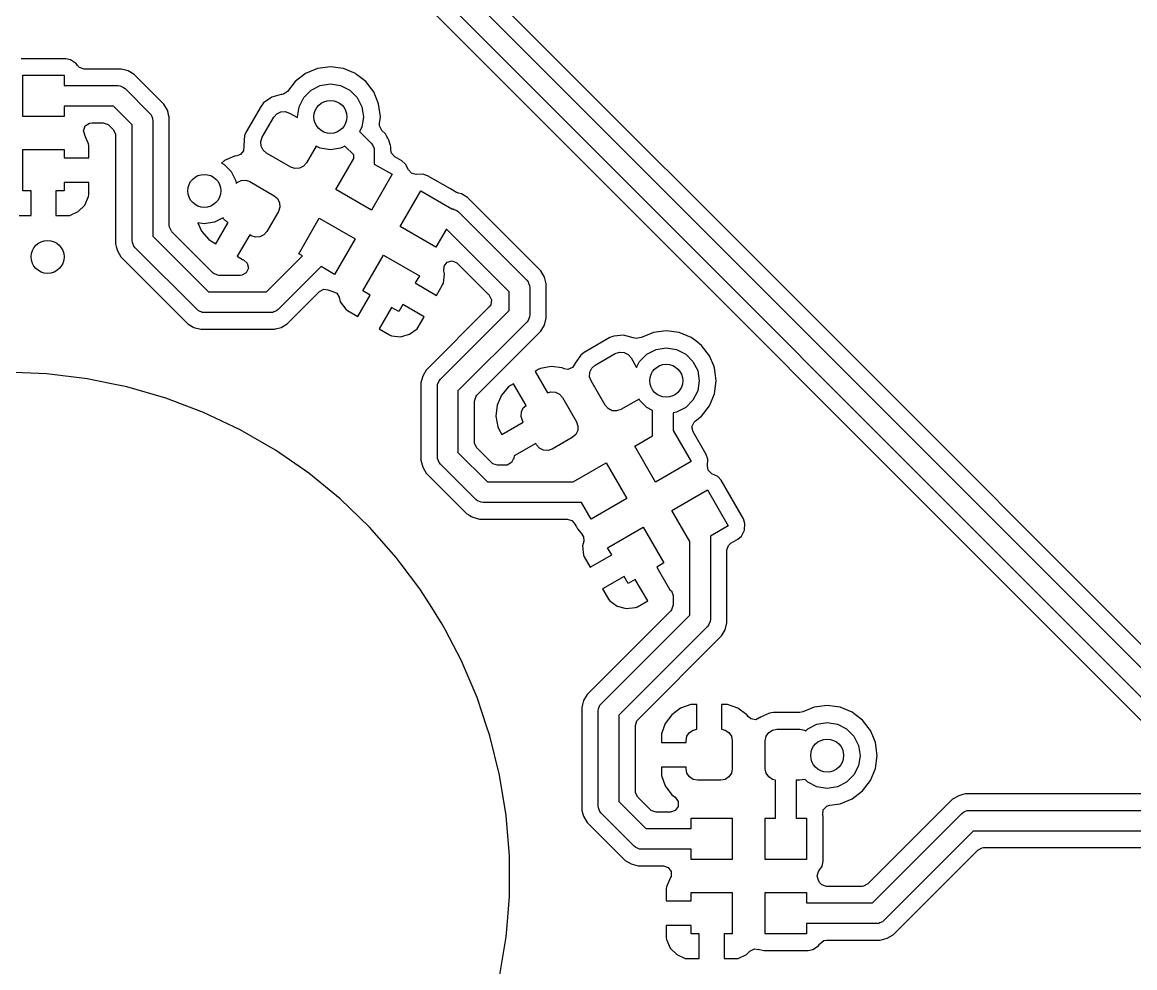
# Model space of a CAD drawing. Extents: x 0.79 to 7.64, y -5.35 to -0.98.
# Drawn here: x 1.267 to 1.798, y -2.878 to -2.427 of the extents above; entities that cross this region are included whole.
import ezdxf

# ---------------------------------------------------------------- set-up
doc = ezdxf.new("R2010")
doc.units = 0
doc.header["$MEASUREMENT"] = 0
doc.layers.add('BLACK', color=7, linetype='CONTINUOUS')

msp = doc.modelspace()

# ---------------------------------------------------------------- linework, layer by layer
at = {"layer": 'BLACK', "linetype": 'CONTINUOUS'}
for p, q in [((1.65646, -2.57928), (1.45669, -2.37951)), ((1.4523, -2.38628), (1.85243, -2.78642)), ((1.84691, -2.79482), (1.44678, -2.39469)), ((1.44465, -2.40372), (1.82973, -2.7888)), ((1.28818, -2.44486), (1.26694, -2.44486)), ((1.29048, -2.44532), (1.28818, -2.44486)), ((1.28818, -2.44486), (1.28818, -2.44486)), ((1.2929, -2.44694), (1.29048, -2.44532)), ((1.29048, -2.44532), (1.29048, -2.44532)), ((1.29048, -2.44532), (1.29048, -2.44532)), ((1.29048, -2.44532), (1.29048, -2.44532)), ((1.29309, -2.44706), (1.2929, -2.44694)), ((1.29375, -2.44805), (1.29309, -2.44706)), ((1.29309, -2.44706), (1.29309, -2.44706)), ((1.26772, -2.47244), (1.26772, -2.45276)), ((1.26772, -2.45276), (1.2874, -2.45276)), ((1.2874, -2.45276), (1.2874, -2.45768)), ((1.2947, -2.44904), (1.29375, -2.44805)), ((1.29699, -2.44978), (1.2947, -2.44904)), ((1.31468, -2.44978), (1.29699, -2.44978)), ((1.31667, -2.45032), (1.31468, -2.44978)), ((1.31468, -2.44978), (1.31468, -2.44978)), ((1.31794, -2.45066), (1.31667, -2.45032)), ((1.32086, -2.45234), (1.31794, -2.45066)), ((1.31794, -2.45066), (1.31794, -2.45066)), ((1.33506, -2.46654), (1.32086, -2.45234)), ((1.32086, -2.45234), (1.32086, -2.45234)), ((1.32086, -2.45234), (1.32086, -2.45234)), ((1.40257, -2.45194), (1.39763, -2.45573)), ((1.40832, -2.44956), (1.40257, -2.45194)), ((1.40257, -2.45194), (1.40257, -2.45194)), ((1.4145, -2.44875), (1.40832, -2.44956)), ((1.40832, -2.44956), (1.40832, -2.44956)), ((1.42067, -2.44956), (1.4145, -2.44875)), ((1.4145, -2.44875), (1.4145, -2.44875)), ((1.42642, -2.45194), (1.42067, -2.44956)), ((1.42067, -2.44956), (1.42067, -2.44956)), ((1.42694, -2.45234), (1.42642, -2.45194)), ((1.42642, -2.45194), (1.42642, -2.45194)), ((1.42642, -2.45194), (1.42642, -2.45194)), ((1.43136, -2.45573), (1.42694, -2.45234)), ((1.2874, -2.45768), (1.31299, -2.45768)), ((1.31299, -2.45768), (1.31395, -2.45777)), ((1.31395, -2.45777), (1.31395, -2.45777)), ((1.31395, -2.45777), (1.31447, -2.45799)), ((1.31447, -2.45799), (1.31573, -2.45851)), ((1.39763, -2.45573), (1.39403, -2.46042)), ((1.39763, -2.45573), (1.39763, -2.45573)), ((1.40524, -2.45985), (1.40963, -2.45762)), ((1.40963, -2.45762), (1.4145, -2.45684)), ((1.4145, -2.45684), (1.41936, -2.45762)), ((1.41936, -2.45762), (1.42375, -2.45985)), ((1.43515, -2.46067), (1.43136, -2.45573)), ((1.43136, -2.45573), (1.43136, -2.45573)), ((1.43136, -2.45573), (1.43136, -2.45573)), ((1.43136, -2.45573), (1.43136, -2.45573)), ((1.43136, -2.45573), (1.43136, -2.45573)), ((1.31573, -2.45851), (1.31573, -2.45851)), ((1.31573, -2.45851), (1.31647, -2.45912)), ((1.31647, -2.45912), (1.32828, -2.47093)), ((1.38648, -2.46318), (1.38261, -2.46589)), ((1.39105, -2.46195), (1.38648, -2.46318)), ((1.38648, -2.46318), (1.38648, -2.46318)), ((1.39128, -2.46193), (1.39105, -2.46195)), ((1.39205, -2.46179), (1.39128, -2.46193)), ((1.39403, -2.46042), (1.39205, -2.46179)), ((1.39952, -2.46773), (1.40176, -2.46334)), ((1.40176, -2.46334), (1.40524, -2.45985)), ((1.42375, -2.45985), (1.42724, -2.46334)), ((1.42724, -2.46334), (1.42947, -2.46773)), ((1.43753, -2.46642), (1.43515, -2.46067)), ((1.43515, -2.46067), (1.43515, -2.46067)), ((1.31095, -2.46752), (1.2874, -2.46752)), ((1.2874, -2.46752), (1.2874, -2.47244)), ((1.31988, -2.47645), (1.31095, -2.46752)), ((1.33674, -2.46946), (1.33506, -2.46654)), ((1.33506, -2.46654), (1.33506, -2.46654)), ((1.33506, -2.46654), (1.33506, -2.46654)), ((1.38141, -2.46745), (1.37433, -2.47972)), ((1.3822, -2.46642), (1.38141, -2.46745)), ((1.38141, -2.46745), (1.38141, -2.46745)), ((1.38141, -2.46745), (1.38141, -2.46745)), ((1.38261, -2.46589), (1.3822, -2.46642)), ((1.38261, -2.46589), (1.38261, -2.46589)), ((1.39875, -2.47259), (1.39952, -2.46773)), ((1.42947, -2.46773), (1.43024, -2.47259)), ((1.43834, -2.47259), (1.43753, -2.46642)), ((1.2874, -2.47244), (1.26772, -2.47244)), ((1.32828, -2.47093), (1.32889, -2.47168)), ((1.32889, -2.47168), (1.3289, -2.47168)), ((1.3289, -2.47168), (1.32941, -2.47293)), ((1.32941, -2.47293), (1.32952, -2.47319)), ((1.32952, -2.47319), (1.32963, -2.47345)), ((1.32963, -2.47345), (1.32972, -2.47441)), ((1.33701, -2.47047), (1.33674, -2.46946)), ((1.33674, -2.46946), (1.33674, -2.46946)), ((1.33714, -2.47094), (1.33701, -2.47047)), ((1.33701, -2.47047), (1.33701, -2.47047)), ((1.33762, -2.47272), (1.33714, -2.47094)), ((1.33762, -2.51714), (1.33762, -2.47272)), ((1.33762, -2.47272), (1.33762, -2.47272)), ((1.38195, -2.48231), (1.38746, -2.47276)), ((1.38746, -2.47276), (1.38888, -2.47114)), ((1.38888, -2.47114), (1.39081, -2.47019)), ((1.39081, -2.47019), (1.39295, -2.47005)), ((1.39295, -2.47005), (1.39499, -2.47074)), ((1.39499, -2.47074), (1.3988, -2.47294)), ((1.3988, -2.47294), (1.39875, -2.47259)), ((1.43024, -2.47259), (1.42947, -2.47746)), ((1.43793, -2.47574), (1.43834, -2.47259)), ((1.29671, -2.4792), (1.29752, -2.47693)), ((1.29725, -2.48103), (1.29671, -2.4792)), ((1.29752, -2.47693), (1.29951, -2.47557)), ((1.29951, -2.47557), (1.30061, -2.47541)), ((1.30061, -2.47541), (1.30607, -2.47541)), ((1.30607, -2.47541), (1.30836, -2.47616)), ((1.30836, -2.47616), (1.30883, -2.47655)), ((1.30883, -2.47655), (1.31085, -2.47858)), ((1.31085, -2.47858), (1.31194, -2.48072)), ((1.31988, -2.5315), (1.31988, -2.47645)), ((1.32972, -2.47441), (1.32972, -2.52946)), ((1.42947, -2.47746), (1.42841, -2.47955)), ((1.43794, -2.47686), (1.43793, -2.47574)), ((1.43904, -2.47901), (1.43794, -2.47686)), ((1.44078, -2.48075), (1.43904, -2.47901)), ((1.29717, -2.48107), (1.29725, -2.48103)), ((1.2991, -2.48544), (1.29717, -2.48107)), ((1.31194, -2.48072), (1.31199, -2.48133)), ((1.31199, -2.48133), (1.31199, -2.52981)), ((1.37357, -2.48154), (1.37316, -2.48625)), ((1.37433, -2.47972), (1.37357, -2.48154)), ((1.37357, -2.48154), (1.37357, -2.48154)), ((1.37433, -2.47972), (1.37433, -2.47972)), ((1.38126, -2.48434), (1.38195, -2.48231)), ((1.3814, -2.48649), (1.38126, -2.48434)), ((1.42841, -2.47955), (1.434, -2.48514)), ((1.44143, -2.48187), (1.44078, -2.48075)), ((1.4419, -2.4827), (1.44143, -2.48187)), ((1.44246, -2.48367), (1.4419, -2.4827)), ((1.4419, -2.4827), (1.4419, -2.4827)), ((1.44315, -2.48625), (1.44246, -2.48367)), ((1.26772, -2.50787), (1.26772, -2.48819)), ((1.26772, -2.48819), (1.2874, -2.48819)), ((1.2874, -2.48819), (1.2874, -2.49213)), ((1.29921, -2.48643), (1.2991, -2.48544)), ((1.29921, -2.49213), (1.29921, -2.48643)), ((1.29921, -2.48643), (1.29921, -2.48643)), ((1.37306, -2.48873), (1.37154, -2.4906)), ((1.37317, -2.48659), (1.37306, -2.48873)), ((1.37316, -2.48625), (1.37316, -2.48625)), ((1.37316, -2.48625), (1.37318, -2.48632)), ((1.37319, -2.48659), (1.37317, -2.48659)), ((1.37318, -2.48632), (1.37318, -2.48642)), ((1.37318, -2.48642), (1.37319, -2.48659)), ((1.38235, -2.48842), (1.3814, -2.48649)), ((1.38397, -2.48983), (1.38235, -2.48842)), ((1.39556, -2.49653), (1.38397, -2.48983)), ((1.40767, -2.48657), (1.40309, -2.49451)), ((1.40963, -2.48757), (1.40767, -2.48657)), ((1.4145, -2.48834), (1.40963, -2.48757)), ((1.41936, -2.48757), (1.4145, -2.48834)), ((1.42145, -2.48651), (1.41936, -2.48757)), ((1.4256, -2.49066), (1.42145, -2.48651)), ((1.434, -2.48514), (1.43462, -2.48589)), ((1.43462, -2.48589), (1.43535, -2.48766)), ((1.43535, -2.48766), (1.43544, -2.48862)), ((1.43544, -2.48862), (1.43544, -2.49506)), ((1.44334, -2.48693), (1.44315, -2.48625)), ((1.44334, -2.48825), (1.44334, -2.48693)), ((1.44334, -2.48693), (1.44334, -2.48693)), ((1.44368, -2.48984), (1.44334, -2.48825)), ((1.44529, -2.49163), (1.44368, -2.48984)), ((1.2874, -2.49213), (1.29921, -2.49213)), ((1.29921, -2.49213), (1.29921, -2.49213)), ((1.36402, -2.49341), (1.3626, -2.49463)), ((1.3626, -2.49463), (1.36359, -2.49513)), ((1.36359, -2.49513), (1.36707, -2.49862)), ((1.3688, -2.49132), (1.36402, -2.49341)), ((1.36402, -2.49341), (1.36402, -2.49341)), ((1.36986, -2.49121), (1.3688, -2.49132)), ((1.3688, -2.49132), (1.3688, -2.49132)), ((1.37154, -2.4906), (1.36986, -2.49121)), ((1.40309, -2.49451), (1.40167, -2.49613)), ((1.41708, -2.50719), (1.4256, -2.49242)), ((1.4256, -2.49242), (1.4256, -2.49066)), ((1.43544, -2.49506), (1.44397, -2.49998)), ((1.44859, -2.49354), (1.44529, -2.49163)), ((1.45035, -2.49508), (1.44859, -2.49354)), ((1.45174, -2.4979), (1.45035, -2.49508)), ((1.36707, -2.49862), (1.36931, -2.50301)), ((1.3976, -2.49722), (1.39556, -2.49653)), ((1.39974, -2.49708), (1.3976, -2.49722)), ((1.40167, -2.49613), (1.39974, -2.49708)), ((1.44397, -2.49998), (1.43413, -2.51703)), ((1.45175, -2.49792), (1.45174, -2.4979)), ((1.45174, -2.4979), (1.45174, -2.4979)), ((1.45317, -2.49949), (1.45175, -2.49792)), ((1.4555, -2.50008), (1.45317, -2.49949)), ((1.45866, -2.49988), (1.4555, -2.50008)), ((1.46088, -2.50063), (1.45866, -2.49988)), ((1.45866, -2.49988), (1.45866, -2.49988)), ((1.47178, -2.50693), (1.46088, -2.50063)), ((1.46088, -2.50063), (1.46088, -2.50063)), ((1.46088, -2.50063), (1.46088, -2.50063)), ((1.29921, -2.50394), (1.2874, -2.50394)), ((1.2874, -2.50394), (1.2874, -2.50787)), ((1.29921, -2.50964), (1.29921, -2.50394)), ((1.29921, -2.50394), (1.29921, -2.50394)), ((1.36931, -2.50301), (1.36953, -2.50439)), ((1.36953, -2.50439), (1.36998, -2.50387)), ((1.36998, -2.50387), (1.37191, -2.50292)), ((1.37191, -2.50292), (1.37406, -2.50278)), ((1.37406, -2.50278), (1.37609, -2.50347)), ((1.37609, -2.50347), (1.38769, -2.51017)), ((1.27165, -2.50787), (1.26772, -2.50787)), ((1.27165, -2.51968), (1.27165, -2.50787)), ((1.2874, -2.50787), (1.28346, -2.50787)), ((1.28346, -2.50787), (1.28346, -2.51968)), ((1.29731, -2.51466), (1.2991, -2.51062)), ((1.2991, -2.51062), (1.29921, -2.50964)), ((1.29921, -2.50964), (1.29921, -2.50964)), ((1.38769, -2.51017), (1.3893, -2.51158)), ((1.43413, -2.51703), (1.41708, -2.50719)), ((1.44776, -2.5249), (1.45761, -2.50786)), ((1.45761, -2.50786), (1.47243, -2.51641)), ((1.47466, -2.50858), (1.47178, -2.50693)), ((1.4756, -2.50897), (1.47466, -2.50858)), ((1.47704, -2.50936), (1.4756, -2.50897)), ((1.47996, -2.51105), (1.47704, -2.50936)), ((1.47704, -2.50936), (1.47704, -2.50936)), ((1.47704, -2.50936), (1.47704, -2.50936)), ((1.51498, -2.54607), (1.47996, -2.51105)), ((1.47996, -2.51105), (1.47996, -2.51105)), ((1.47996, -2.51105), (1.47996, -2.51105)), ((1.29419, -2.51779), (1.29731, -2.51466)), ((1.3893, -2.51158), (1.39025, -2.51351)), ((1.39039, -2.51566), (1.3897, -2.51769)), ((1.39025, -2.51351), (1.39039, -2.51566)), ((1.47243, -2.51641), (1.47305, -2.51647)), ((1.47305, -2.51647), (1.47305, -2.51647)), ((1.47305, -2.51647), (1.47357, -2.51669)), ((1.26595, -2.51968), (1.27165, -2.51968)), ((1.28346, -2.51968), (1.28346, -2.51968)), ((1.28346, -2.51968), (1.28916, -2.51968)), ((1.28916, -2.51968), (1.29015, -2.51957)), ((1.28916, -2.51968), (1.28916, -2.51968)), ((1.29015, -2.51957), (1.29419, -2.51779)), ((1.33762, -2.52457), (1.33762, -2.51714)), ((1.36327, -2.52078), (1.3592, -2.52285)), ((1.36345, -2.52115), (1.36327, -2.52078)), ((1.36507, -2.52257), (1.36345, -2.52115)), ((1.3897, -2.51769), (1.38419, -2.52724)), ((1.39936, -2.53787), (1.4092, -2.52083)), ((1.4092, -2.52083), (1.42625, -2.53067)), ((1.47357, -2.51669), (1.47482, -2.51721)), ((1.47482, -2.51721), (1.47482, -2.51721)), ((1.47482, -2.51721), (1.47557, -2.51782)), ((1.47557, -2.51782), (1.5082, -2.55046)), ((1.33767, -2.52518), (1.33762, -2.52457)), ((1.33876, -2.52733), (1.33767, -2.52518)), ((1.35433, -2.52362), (1.35126, -2.52314)), ((1.35126, -2.52314), (1.35299, -2.52711)), ((1.35299, -2.52711), (1.3564, -2.53107)), ((1.3592, -2.52285), (1.35433, -2.52362)), ((1.35985, -2.53319), (1.36575, -2.52296)), ((1.36575, -2.52296), (1.36507, -2.52257)), ((1.46481, -2.53475), (1.44776, -2.5249)), ((1.46973, -2.52622), (1.46481, -2.53475)), ((1.47005, -2.52622), (1.46973, -2.52622)), ((1.4998, -2.55598), (1.47005, -2.52622)), ((1.31199, -2.52981), (1.31199, -2.53318)), ((1.31998, -2.53246), (1.31988, -2.5315)), ((1.32019, -2.53298), (1.31998, -2.53246)), ((1.31998, -2.53246), (1.31998, -2.53246)), ((1.32972, -2.52946), (1.35637, -2.5561)), ((1.3585, -2.54707), (1.33876, -2.52733)), ((1.3564, -2.53107), (1.35736, -2.53175)), ((1.35736, -2.53175), (1.35985, -2.53319)), ((1.37598, -2.52887), (1.37007, -2.53909)), ((1.37666, -2.52926), (1.37598, -2.52887)), ((1.3787, -2.52995), (1.37666, -2.52926)), ((1.38084, -2.52981), (1.3787, -2.52995)), ((1.38277, -2.52886), (1.38084, -2.52981)), ((1.38419, -2.52724), (1.38277, -2.52886)), ((1.42625, -2.53067), (1.41641, -2.54772)), ((1.31199, -2.53318), (1.31231, -2.53438)), ((1.31231, -2.53438), (1.31286, -2.53644)), ((1.31286, -2.53644), (1.31455, -2.53936)), ((1.32071, -2.53423), (1.32019, -2.53298)), ((1.32132, -2.53498), (1.32071, -2.53423)), ((1.32071, -2.53423), (1.32071, -2.53423)), ((1.35085, -2.5645), (1.32132, -2.53498)), ((1.31455, -2.53936), (1.31455, -2.53936)), ((1.31455, -2.53936), (1.31455, -2.53936)), ((1.31455, -2.53936), (1.34646, -2.57128)), ((1.37007, -2.53909), (1.37256, -2.54053)), ((1.37256, -2.54053), (1.37308, -2.54077)), ((1.37308, -2.54077), (1.37485, -2.5424)), ((1.37485, -2.5424), (1.37533, -2.54476)), ((1.38402, -2.5561), (1.40119, -2.53893)), ((1.40119, -2.53893), (1.39936, -2.53787)), ((1.43005, -2.55559), (1.43989, -2.53854)), ((1.43989, -2.53854), (1.45694, -2.54838)), ((1.46871, -2.5438), (1.47022, -2.54192)), ((1.47022, -2.54192), (1.47255, -2.5413)), ((1.47255, -2.5413), (1.4748, -2.54216)), ((1.4748, -2.54216), (1.4751, -2.54244)), ((1.4751, -2.54244), (1.49034, -2.55768)), ((1.35896, -2.54746), (1.3585, -2.54707)), ((1.36125, -2.54821), (1.35896, -2.54746)), ((1.37146, -2.54821), (1.36125, -2.54821)), ((1.37222, -2.54813), (1.37146, -2.54821)), ((1.37432, -2.54695), (1.37222, -2.54813)), ((1.37533, -2.54476), (1.37432, -2.54695)), ((1.41001, -2.54402), (1.38953, -2.5645)), ((1.41641, -2.54772), (1.41001, -2.54402)), ((1.45694, -2.54838), (1.45497, -2.55179)), ((1.46844, -2.55185), (1.46892, -2.54746)), ((1.46858, -2.5462), (1.46871, -2.5438)), ((1.46892, -2.54746), (1.46858, -2.5462)), ((1.46892, -2.54746), (1.46892, -2.54746)), ((1.51667, -2.54899), (1.51498, -2.54607)), ((1.51498, -2.54607), (1.51498, -2.54607)), ((1.51498, -2.54607), (1.51498, -2.54607)), ((1.45497, -2.55179), (1.4652, -2.5577)), ((1.4652, -2.5577), (1.46805, -2.55276)), ((1.46805, -2.55276), (1.46844, -2.55185)), ((1.46805, -2.55276), (1.46805, -2.55276)), ((1.46844, -2.55185), (1.46844, -2.55185)), ((1.5082, -2.55046), (1.50882, -2.5512)), ((1.50882, -2.5512), (1.50882, -2.5512)), ((1.50882, -2.5512), (1.50908, -2.55185)), ((1.50908, -2.55185), (1.50953, -2.55293)), ((1.50953, -2.55293), (1.50955, -2.55298)), ((1.50955, -2.55298), (1.50965, -2.55394)), ((1.51702, -2.5503), (1.51667, -2.54899)), ((1.51667, -2.54899), (1.51667, -2.54899)), ((1.51754, -2.55225), (1.51702, -2.5503)), ((1.51702, -2.5503), (1.51702, -2.5503)), ((1.51702, -2.5503), (1.51702, -2.5503)), ((1.51754, -2.56524), (1.51754, -2.55225)), ((1.35637, -2.5561), (1.38402, -2.5561)), ((1.39392, -2.57128), (1.40927, -2.55593)), ((1.40927, -2.55593), (1.41142, -2.55483)), ((1.41142, -2.55483), (1.41328, -2.55499)), ((1.41328, -2.55499), (1.41572, -2.55582)), ((1.41572, -2.55582), (1.41571, -2.55586)), ((1.41571, -2.55586), (1.41753, -2.55673)), ((1.41753, -2.55673), (1.41861, -2.55855)), ((1.41861, -2.55855), (1.41921, -2.56078)), ((1.42755, -2.56779), (1.43346, -2.55756)), ((1.43346, -2.55756), (1.43005, -2.55559)), ((1.49034, -2.55768), (1.49143, -2.55982)), ((1.4998, -2.56489), (1.4998, -2.55598)), ((1.50965, -2.55394), (1.50965, -2.56693)), ((1.41921, -2.56078), (1.41921, -2.56078)), ((1.41921, -2.56078), (1.42182, -2.56434)), ((1.42182, -2.56434), (1.42182, -2.56434)), ((1.42182, -2.56434), (1.42261, -2.56494)), ((1.44369, -2.56346), (1.43778, -2.57369)), ((1.4471, -2.56543), (1.44369, -2.56346)), ((1.44906, -2.56202), (1.4471, -2.56543)), ((1.45929, -2.56793), (1.44906, -2.56202)), ((1.49034, -2.56319), (1.46022, -2.59331)), ((1.49106, -2.5622), (1.49034, -2.56319)), ((1.49143, -2.55982), (1.49106, -2.5622)), ((1.3516, -2.56512), (1.35085, -2.5645)), ((1.35285, -2.56564), (1.3516, -2.56512)), ((1.3516, -2.56512), (1.3516, -2.56512)), ((1.35337, -2.56585), (1.35285, -2.56564)), ((1.35433, -2.56594), (1.35337, -2.56585)), ((1.35337, -2.56585), (1.35337, -2.56585)), ((1.38605, -2.56594), (1.35433, -2.56594)), ((1.38701, -2.56585), (1.38605, -2.56594)), ((1.38753, -2.56564), (1.38701, -2.56585)), ((1.38701, -2.56585), (1.38701, -2.56585)), ((1.38879, -2.56512), (1.38753, -2.56564)), ((1.38953, -2.5645), (1.38879, -2.56512)), ((1.38879, -2.56512), (1.38879, -2.56512)), ((1.42261, -2.56494), (1.42755, -2.56779)), ((1.45644, -2.57287), (1.45929, -2.56793)), ((1.46699, -2.5977), (1.4998, -2.56489)), ((1.50882, -2.56966), (1.5082, -2.57041)), ((1.50955, -2.56789), (1.50882, -2.56966)), ((1.50965, -2.56693), (1.50955, -2.56789)), ((1.50955, -2.56789), (1.50955, -2.56789)), ((1.51667, -2.57188), (1.51754, -2.56862)), ((1.51754, -2.56862), (1.51754, -2.56524)), ((1.34646, -2.57128), (1.34646, -2.57128)), ((1.34646, -2.57128), (1.34646, -2.57128)), ((1.34646, -2.57128), (1.34938, -2.57297)), ((1.34938, -2.57297), (1.34938, -2.57297)), ((1.34938, -2.57297), (1.34938, -2.57297)), ((1.34938, -2.57297), (1.34938, -2.57297)), ((1.34938, -2.57297), (1.35264, -2.57384)), ((1.35264, -2.57384), (1.35264, -2.57384)), ((1.35264, -2.57384), (1.38774, -2.57384)), ((1.38774, -2.57384), (1.38829, -2.57369)), ((1.38774, -2.57384), (1.38774, -2.57384)), ((1.38829, -2.57369), (1.391, -2.57297)), ((1.391, -2.57297), (1.39392, -2.57128)), ((1.391, -2.57297), (1.391, -2.57297)), ((1.391, -2.57297), (1.391, -2.57297)), ((1.39392, -2.57128), (1.39392, -2.57128)), ((1.39392, -2.57128), (1.39392, -2.57128)), ((1.43778, -2.57369), (1.44272, -2.57654)), ((1.45228, -2.57627), (1.45585, -2.57366)), ((1.45585, -2.57366), (1.45644, -2.57287)), ((1.45585, -2.57366), (1.45585, -2.57366)), ((1.45644, -2.57287), (1.45644, -2.57287)), ((1.5082, -2.57041), (1.47539, -2.60322)), ((1.51259, -2.57718), (1.51498, -2.5748)), ((1.51498, -2.5748), (1.5159, -2.57321)), ((1.5159, -2.57321), (1.51667, -2.57188)), ((1.5748, -2.57458), (1.56863, -2.57539)), ((1.58097, -2.57539), (1.5748, -2.57458)), ((1.5748, -2.57458), (1.5748, -2.57458)), ((1.44272, -2.57654), (1.44363, -2.57694)), ((1.44363, -2.57694), (1.44363, -2.57694)), ((1.44363, -2.57694), (1.44802, -2.57741)), ((1.44802, -2.57741), (1.45228, -2.57627)), ((1.44802, -2.57741), (1.44802, -2.57741)), ((1.48443, -2.60535), (1.51259, -2.57718)), ((1.51259, -2.57718), (1.51259, -2.57718)), ((1.54788, -2.57787), (1.53562, -2.58495)), ((1.5497, -2.57712), (1.54788, -2.57787)), ((1.54788, -2.57787), (1.54788, -2.57787)), ((1.55441, -2.57671), (1.5497, -2.57712)), ((1.5497, -2.57712), (1.5497, -2.57712)), ((1.55619, -2.57718), (1.55441, -2.57671)), ((1.55441, -2.57671), (1.55441, -2.57671)), ((1.55441, -2.57671), (1.55441, -2.57671)), ((1.55898, -2.57793), (1.55619, -2.57718)), ((1.55915, -2.57801), (1.55898, -2.57793)), ((1.56039, -2.57835), (1.55915, -2.57801)), ((1.56274, -2.57785), (1.56039, -2.57835)), ((1.56288, -2.57777), (1.56274, -2.57785)), ((1.5649, -2.57694), (1.56288, -2.57777)), ((1.56863, -2.57539), (1.5649, -2.57694)), ((1.56863, -2.57539), (1.56863, -2.57539)), ((1.56863, -2.57539), (1.56863, -2.57539)), ((1.58098, -2.57539), (1.58097, -2.57539)), ((1.58673, -2.57777), (1.58098, -2.57539)), ((1.58886, -2.57941), (1.58673, -2.57777)), ((1.58673, -2.57777), (1.58673, -2.57777)), ((1.58673, -2.57777), (1.58673, -2.57777)), ((1.59166, -2.58156), (1.58886, -2.57941)), ((1.85456, -2.77738), (1.65646, -2.57928)), ((1.53503, -2.58541), (1.53405, -2.58615)), ((1.53562, -2.58495), (1.53503, -2.58541)), ((1.53562, -2.58495), (1.53562, -2.58495)), ((1.53562, -2.58495), (1.53562, -2.58495)), ((1.54092, -2.59101), (1.55047, -2.58549)), ((1.55047, -2.58549), (1.55251, -2.5848)), ((1.55251, -2.5848), (1.55465, -2.58494)), ((1.55465, -2.58494), (1.55658, -2.58589)), ((1.56555, -2.58568), (1.56994, -2.58345)), ((1.56994, -2.58345), (1.5748, -2.58268)), ((1.5748, -2.58268), (1.57967, -2.58345)), ((1.57967, -2.58345), (1.58406, -2.58568)), ((1.59545, -2.5865), (1.59166, -2.58156)), ((1.59166, -2.58156), (1.59166, -2.58156)), ((1.59166, -2.58156), (1.59166, -2.58156)), ((1.59166, -2.58156), (1.59166, -2.58156)), ((1.59166, -2.58156), (1.59166, -2.58156)), ((1.53118, -2.59033), (1.53001, -2.59212)), ((1.5312, -2.59033), (1.53118, -2.59033)), ((1.53127, -2.59019), (1.5312, -2.59033)), ((1.53132, -2.5901), (1.53127, -2.59019)), ((1.53134, -2.59003), (1.53132, -2.5901)), ((1.53405, -2.58615), (1.53134, -2.59003)), ((1.53134, -2.59003), (1.53134, -2.59003)), ((1.55658, -2.58589), (1.558, -2.58751)), ((1.558, -2.58751), (1.56061, -2.59203)), ((1.56061, -2.59203), (1.56206, -2.58917)), ((1.56206, -2.58917), (1.56555, -2.58568)), ((1.58406, -2.58568), (1.58754, -2.58917)), ((1.58754, -2.58917), (1.58978, -2.59356)), ((1.59747, -2.59136), (1.59545, -2.5865)), ((1.59545, -2.5865), (1.59545, -2.5865)), ((1.27917, -2.59517), (1.25984, -2.59439)), ((1.27918, -2.59517), (1.27917, -2.59517)), ((1.29838, -2.5975), (1.27918, -2.59517)), ((1.27918, -2.59517), (1.27918, -2.59517)), ((1.45853, -2.59623), (1.45796, -2.59835)), ((1.46022, -2.59331), (1.45853, -2.59623)), ((1.45853, -2.59623), (1.45853, -2.59623)), ((1.51364, -2.59312), (1.51217, -2.59397)), ((1.51217, -2.59397), (1.51812, -2.60426)), ((1.51471, -2.59263), (1.51364, -2.59312)), ((1.51364, -2.59312), (1.51364, -2.59312)), ((1.51984, -2.59166), (1.51471, -2.59263)), ((1.51471, -2.59263), (1.51471, -2.59263)), ((1.52503, -2.59224), (1.51984, -2.59166)), ((1.51984, -2.59166), (1.51984, -2.59166)), ((1.526, -2.59267), (1.52503, -2.59224)), ((1.52776, -2.59299), (1.526, -2.59267)), ((1.53001, -2.59212), (1.52776, -2.59299)), ((1.53821, -2.5965), (1.53836, -2.59435)), ((1.53836, -2.59435), (1.53931, -2.59242)), ((1.53931, -2.59242), (1.54092, -2.59101)), ((1.58978, -2.59356), (1.59055, -2.59843)), ((1.59784, -2.59225), (1.59747, -2.59136)), ((1.59814, -2.5946), (1.59784, -2.59225)), ((1.59865, -2.5984), (1.59814, -2.5946)), ((1.30999, -2.59987), (1.29838, -2.5975)), ((1.29838, -2.5975), (1.29838, -2.5975)), ((1.31734, -2.60137), (1.30999, -2.59987)), ((1.33592, -2.60675), (1.31734, -2.60137)), ((1.31734, -2.60137), (1.31734, -2.60137)), ((1.31734, -2.60137), (1.31734, -2.60137)), ((1.45796, -2.59835), (1.45766, -2.59949)), ((1.45766, -2.59949), (1.45766, -2.59949)), ((1.45766, -2.59949), (1.45766, -2.63296)), ((1.45796, -2.59835), (1.45796, -2.59835)), ((1.45796, -2.59835), (1.45796, -2.59835)), ((1.46555, -2.60118), (1.46565, -2.60022)), ((1.46555, -2.63465), (1.46555, -2.60118)), ((1.46565, -2.60022), (1.46638, -2.59845)), ((1.46638, -2.59845), (1.46699, -2.5977)), ((1.46638, -2.59845), (1.46638, -2.59845)), ((1.49952, -2.6014), (1.49611, -2.60536)), ((1.50048, -2.60072), (1.49952, -2.6014)), ((1.50195, -2.59987), (1.50048, -2.60072)), ((1.50789, -2.61017), (1.50195, -2.59987)), ((1.53891, -2.59853), (1.53821, -2.5965)), ((1.5456, -2.61013), (1.53891, -2.59853)), ((1.59055, -2.59843), (1.58978, -2.60329)), ((1.59784, -2.6046), (1.59865, -2.59843)), ((1.59865, -2.59843), (1.59865, -2.5984)), ((1.33592, -2.60676), (1.33592, -2.60675)), ((1.35401, -2.61362), (1.33592, -2.60676)), ((1.33592, -2.60676), (1.33592, -2.60676)), ((1.47539, -2.60322), (1.47539, -2.63261)), ((1.48329, -2.6081), (1.48403, -2.60581)), ((1.48403, -2.60581), (1.48443, -2.60535)), ((1.49611, -2.60536), (1.49403, -2.61014)), ((1.51812, -2.60426), (1.51977, -2.6037)), ((1.51977, -2.6037), (1.52192, -2.60384)), ((1.52192, -2.60384), (1.52385, -2.60479)), ((1.52385, -2.60479), (1.52527, -2.60641)), ((1.52527, -2.60641), (1.53196, -2.618)), ((1.58978, -2.60329), (1.58754, -2.60768)), ((1.59545, -2.61035), (1.59784, -2.6046)), ((1.48329, -2.61533), (1.48329, -2.6081)), ((1.49403, -2.61014), (1.49344, -2.61533)), ((1.49403, -2.61014), (1.49403, -2.61014)), ((1.50562, -2.61325), (1.50657, -2.61132)), ((1.50657, -2.61132), (1.50789, -2.61017)), ((1.54702, -2.61174), (1.5456, -2.61013)), ((1.54895, -2.6127), (1.54702, -2.61174)), ((1.55313, -2.61214), (1.55109, -2.61284)), ((1.56179, -2.60714), (1.55313, -2.61214)), ((1.56206, -2.60768), (1.56179, -2.60714)), ((1.56555, -2.61117), (1.56206, -2.60768)), ((1.56827, -2.61255), (1.56555, -2.61117)), ((1.58406, -2.61117), (1.57967, -2.6134)), ((1.58754, -2.60768), (1.58406, -2.61117)), ((1.59166, -2.61529), (1.59545, -2.61035)), ((1.37149, -2.62191), (1.35401, -2.61362)), ((1.48329, -2.62772), (1.48329, -2.61533)), ((1.49344, -2.61533), (1.49441, -2.62046)), ((1.49344, -2.61533), (1.49344, -2.61533)), ((1.50548, -2.6154), (1.50562, -2.61325)), ((1.50617, -2.61743), (1.50548, -2.6154)), ((1.50657, -2.61811), (1.50617, -2.61743)), ((1.55109, -2.61284), (1.54895, -2.6127)), ((1.56827, -2.62476), (1.56827, -2.61255)), ((1.57967, -2.6134), (1.57811, -2.61365)), ((1.57811, -2.61365), (1.57811, -2.62212)), ((1.58856, -2.61767), (1.59166, -2.61529)), ((1.38825, -2.63158), (1.37149, -2.62191)), ((1.49441, -2.62046), (1.49441, -2.62046)), ((1.49441, -2.62046), (1.4949, -2.62153)), ((1.4949, -2.62153), (1.49634, -2.62402)), ((1.49634, -2.62402), (1.50657, -2.61811)), ((1.53251, -2.62218), (1.53156, -2.62411)), ((1.53196, -2.618), (1.53265, -2.62004)), ((1.53265, -2.62004), (1.53251, -2.62218)), ((1.57811, -2.62212), (1.58663, -2.63688)), ((1.58706, -2.62035), (1.58804, -2.61815)), ((1.58756, -2.62271), (1.58706, -2.62035)), ((1.59386, -2.63361), (1.58756, -2.62271)), ((1.58804, -2.61815), (1.58856, -2.61767)), ((1.48334, -2.62833), (1.48329, -2.62772)), ((1.49634, -2.62402), (1.49634, -2.62402)), ((1.52994, -2.62553), (1.5204, -2.63104)), ((1.53156, -2.62411), (1.52994, -2.62553)), ((1.55974, -2.62968), (1.56827, -2.62476)), ((1.40417, -2.64258), (1.38825, -2.63158)), ((1.38825, -2.63158), (1.38825, -2.63158)), ((1.45766, -2.63296), (1.45766, -2.63633)), ((1.47539, -2.63261), (1.48944, -2.64665)), ((1.48443, -2.63048), (1.48334, -2.62833)), ((1.49157, -2.63762), (1.48443, -2.63048)), ((1.51247, -2.62834), (1.50224, -2.63425)), ((1.51287, -2.62902), (1.51247, -2.62834)), ((1.51428, -2.63064), (1.51287, -2.62902)), ((1.51621, -2.63159), (1.51428, -2.63064)), ((1.51836, -2.63173), (1.51621, -2.63159)), ((1.5204, -2.63104), (1.51836, -2.63173)), ((1.56958, -2.64672), (1.55974, -2.62968)), ((1.45766, -2.63633), (1.45824, -2.63849)), ((1.45824, -2.63849), (1.45853, -2.63959)), ((1.46565, -2.63561), (1.46555, -2.63465)), ((1.46574, -2.63583), (1.46565, -2.63561)), ((1.46565, -2.63561), (1.46565, -2.63561)), ((1.46638, -2.63738), (1.46574, -2.63583)), ((1.46699, -2.63813), (1.46638, -2.63738)), ((1.46638, -2.63738), (1.46638, -2.63738)), ((1.48392, -2.65505), (1.46699, -2.63813)), ((1.49203, -2.63802), (1.49157, -2.63762)), ((1.49432, -2.63876), (1.49203, -2.63802)), ((1.49891, -2.63867), (1.4981, -2.63876)), ((1.501, -2.63747), (1.49891, -2.63867)), ((1.50174, -2.63579), (1.501, -2.63747)), ((1.50183, -2.63581), (1.50174, -2.63579)), ((1.50197, -2.63529), (1.50183, -2.63581)), ((1.50224, -2.63425), (1.50197, -2.63526)), ((1.50197, -2.63526), (1.50197, -2.63527)), ((1.50197, -2.63527), (1.50197, -2.63529)), ((1.53034, -2.64665), (1.5461, -2.63755)), ((1.5461, -2.63755), (1.55595, -2.6546)), ((1.58663, -2.63688), (1.56958, -2.64672)), ((1.59461, -2.63583), (1.59386, -2.63361)), ((1.59441, -2.63896), (1.59461, -2.63583)), ((1.41916, -2.65481), (1.40417, -2.64258)), ((1.45853, -2.63959), (1.46022, -2.64251)), ((1.46022, -2.64251), (1.46022, -2.64251)), ((1.46022, -2.64251), (1.46862, -2.65092)), ((1.4981, -2.63876), (1.49432, -2.63876)), ((1.5944, -2.63899), (1.59441, -2.63896)), ((1.59484, -2.64106), (1.5944, -2.63899)), ((1.59441, -2.63896), (1.59441, -2.63896)), ((1.59657, -2.64274), (1.59484, -2.64106)), ((1.59659, -2.64275), (1.59657, -2.64274)), ((1.59941, -2.64413), (1.59659, -2.64275)), ((1.59659, -2.64275), (1.59659, -2.64275)), ((1.48944, -2.64665), (1.53034, -2.64665)), ((1.60095, -2.6459), (1.59941, -2.64413)), ((1.61157, -2.66429), (1.60095, -2.6459)), ((1.46862, -2.65092), (1.47701, -2.65931)), ((1.55595, -2.6546), (1.5389, -2.66444)), ((1.57746, -2.66036), (1.59451, -2.65052)), ((1.59451, -2.65052), (1.60435, -2.66757)), ((1.43312, -2.66822), (1.41916, -2.65481)), ((1.47701, -2.65931), (1.47701, -2.65931)), ((1.47701, -2.65931), (1.47701, -2.65931)), ((1.47701, -2.65931), (1.47715, -2.65944)), ((1.47715, -2.65944), (1.47715, -2.65944)), ((1.47715, -2.65944), (1.47953, -2.66183)), ((1.48467, -2.65567), (1.48392, -2.65505)), ((1.48644, -2.6564), (1.48467, -2.65567)), ((1.4874, -2.6565), (1.48644, -2.6564)), ((1.48644, -2.6564), (1.48644, -2.6564)), ((1.53431, -2.6565), (1.4874, -2.6565)), ((1.5389, -2.66444), (1.53431, -2.6565)), ((1.47953, -2.66183), (1.48099, -2.66267)), ((1.48099, -2.66267), (1.48099, -2.66267)), ((1.48099, -2.66267), (1.48179, -2.66313)), ((1.48179, -2.66313), (1.48246, -2.66352)), ((1.48246, -2.66352), (1.48571, -2.66439)), ((1.48571, -2.66439), (1.48909, -2.66439)), ((1.48909, -2.66439), (1.5275, -2.66439)), ((1.5275, -2.66439), (1.52979, -2.66513)), ((1.52979, -2.66513), (1.53088, -2.66634)), ((1.58598, -2.67513), (1.57746, -2.66036)), ((1.61233, -2.66652), (1.61157, -2.66429)), ((1.44594, -2.6827), (1.43312, -2.66822)), ((1.53088, -2.66634), (1.53188, -2.66807)), ((1.53188, -2.66807), (1.53245, -2.66906)), ((1.53245, -2.66906), (1.53425, -2.67111)), ((1.54677, -2.67808), (1.56382, -2.66824)), ((1.56382, -2.66824), (1.57366, -2.68528)), ((1.60435, -2.66757), (1.59582, -2.67249)), ((1.61073, -2.67247), (1.61212, -2.66965)), ((1.61212, -2.66965), (1.61233, -2.66652)), ((1.53425, -2.67111), (1.53422, -2.67114)), ((1.53422, -2.67114), (1.53536, -2.67281)), ((1.53539, -2.67493), (1.53479, -2.67715)), ((1.53536, -2.67281), (1.53539, -2.67493)), ((1.58598, -2.71021), (1.58598, -2.67513)), ((1.59582, -2.67249), (1.59582, -2.71225)), ((1.60567, -2.67592), (1.60897, -2.67402)), ((1.60897, -2.67402), (1.61073, -2.67247)), ((1.60897, -2.67402), (1.60897, -2.67402)), ((1.60897, -2.67402), (1.60897, -2.67402)), ((1.53479, -2.67715), (1.53479, -2.67715)), ((1.53479, -2.67715), (1.53527, -2.68154)), ((1.54874, -2.68149), (1.54677, -2.67808)), ((1.60372, -2.6793), (1.60446, -2.67701)), ((1.60372, -2.71056), (1.60372, -2.6793)), ((1.60446, -2.67701), (1.60567, -2.67592)), ((1.44595, -2.6827), (1.44594, -2.6827)), ((1.44784, -2.68521), (1.44595, -2.6827)), ((1.45716, -2.69762), (1.44784, -2.68521)), ((1.53527, -2.68154), (1.53527, -2.68154)), ((1.53527, -2.68154), (1.53566, -2.68246)), ((1.53566, -2.68246), (1.53851, -2.68739)), ((1.53851, -2.68739), (1.54874, -2.68149)), ((1.57366, -2.68528), (1.57025, -2.68725)), ((1.53851, -2.68739), (1.53851, -2.68739)), ((1.55465, -2.69172), (1.54442, -2.69762)), ((1.55661, -2.69513), (1.55465, -2.69172)), ((1.57025, -2.68725), (1.5765, -2.69807)), ((1.56002, -2.69316), (1.55661, -2.69513)), ((1.56593, -2.70339), (1.56002, -2.69316)), ((1.45757, -2.69817), (1.45716, -2.69762)), ((1.46292, -2.70663), (1.45757, -2.69817)), ((1.54442, -2.69762), (1.54727, -2.70256)), ((1.54442, -2.69762), (1.54442, -2.69762)), ((1.5765, -2.69807), (1.57722, -2.69854)), ((1.57722, -2.69854), (1.57808, -2.70078)), ((1.57808, -2.70078), (1.57809, -2.70099)), ((1.57809, -2.70099), (1.57809, -2.70532)), ((1.46791, -2.71452), (1.46292, -2.70663)), ((1.54727, -2.70256), (1.54786, -2.70336)), ((1.54786, -2.70336), (1.55142, -2.70596)), ((1.55142, -2.70596), (1.55142, -2.70596)), ((1.55142, -2.70596), (1.55569, -2.70711)), ((1.55569, -2.70711), (1.56008, -2.70663)), ((1.56008, -2.70663), (1.56099, -2.70624)), ((1.56008, -2.70663), (1.56008, -2.70663)), ((1.56099, -2.70624), (1.56593, -2.70339)), ((1.57734, -2.70761), (1.57695, -2.70808)), ((1.57809, -2.70532), (1.57734, -2.70761)), ((1.57695, -2.70808), (1.53699, -2.74804)), ((1.54376, -2.75243), (1.58598, -2.71021)), ((1.59582, -2.71225), (1.59573, -2.71321)), ((1.60372, -2.71393), (1.60372, -2.71056)), ((1.46944, -2.71743), (1.46791, -2.71452)), ((1.4769, -2.73165), (1.46944, -2.71743)), ((1.59438, -2.71573), (1.55217, -2.75794)), ((1.59499, -2.71498), (1.59438, -2.71573)), ((1.595, -2.71498), (1.59499, -2.71498)), ((1.5957, -2.71328), (1.595, -2.71498)), ((1.59573, -2.71321), (1.5957, -2.71328)), ((1.59573, -2.71321), (1.59573, -2.71321)), ((1.60187, -2.71888), (1.60284, -2.71719)), ((1.60284, -2.71719), (1.60372, -2.71393)), ((1.60284, -2.71719), (1.60284, -2.71719)), ((1.60284, -2.71719), (1.60284, -2.71719)), ((1.5612, -2.76007), (1.60116, -2.72012)), ((1.60116, -2.72012), (1.60187, -2.71888)), ((1.48448, -2.74945), (1.4769, -2.73165)), ((1.48724, -2.75769), (1.48448, -2.74945)), ((1.53699, -2.74804), (1.5353, -2.75096)), ((1.53482, -2.75277), (1.53443, -2.75422)), ((1.53443, -2.75422), (1.53443, -2.79949)), ((1.5353, -2.75096), (1.53482, -2.75277)), ((1.5353, -2.75096), (1.5353, -2.75096)), ((1.5353, -2.75096), (1.5353, -2.75096)), ((1.54232, -2.75591), (1.54242, -2.75495)), ((1.54242, -2.75495), (1.54315, -2.75317)), ((1.54315, -2.75317), (1.54376, -2.75243)), ((1.54315, -2.75317), (1.54315, -2.75317)), ((1.58158, -2.75459), (1.57738, -2.75769)), ((1.58651, -2.75287), (1.58158, -2.75459)), ((1.58768, -2.75276), (1.58651, -2.75287)), ((1.58651, -2.75287), (1.58651, -2.75287)), ((1.58937, -2.75276), (1.58768, -2.75276)), ((1.58937, -2.76465), (1.58937, -2.75276)), ((1.60287, -2.75276), (1.60118, -2.75276)), ((1.60118, -2.75276), (1.60118, -2.75276)), ((1.60118, -2.75276), (1.60118, -2.76465)), ((1.60404, -2.75287), (1.60287, -2.75276)), ((1.60897, -2.75459), (1.60404, -2.75287)), ((1.61317, -2.75769), (1.60897, -2.75459)), ((1.64342, -2.75495), (1.63998, -2.75638)), ((1.6454, -2.75413), (1.64342, -2.75495)), ((1.65157, -2.75332), (1.6454, -2.75413)), ((1.6454, -2.75413), (1.6454, -2.75413)), ((1.6454, -2.75413), (1.6454, -2.75413)), ((1.65775, -2.75413), (1.65157, -2.75332)), ((1.65157, -2.75332), (1.65157, -2.75332)), ((1.6635, -2.75651), (1.65775, -2.75413)), ((1.65775, -2.75413), (1.65775, -2.75413)), ((1.48888, -2.7626), (1.48724, -2.75769)), ((1.54232, -2.80118), (1.54232, -2.75591)), ((1.55217, -2.75794), (1.55217, -2.79914)), ((1.56006, -2.76283), (1.5608, -2.76054)), ((1.5608, -2.76054), (1.5612, -2.76007)), ((1.57738, -2.75769), (1.57428, -2.76189)), ((1.57738, -2.75769), (1.57738, -2.75769)), ((1.6138, -2.75854), (1.61317, -2.75769)), ((1.61317, -2.75769), (1.61317, -2.75769)), ((1.61517, -2.7597), (1.6138, -2.75854)), ((1.61755, -2.76008), (1.61517, -2.7597)), ((1.61946, -2.7591), (1.61755, -2.76008)), ((1.61947, -2.75912), (1.61946, -2.7591)), ((1.61961, -2.75903), (1.61947, -2.75912)), ((1.6197, -2.75898), (1.61961, -2.75903)), ((1.61975, -2.75893), (1.6197, -2.75898)), ((1.62404, -2.75693), (1.61975, -2.75893)), ((1.61975, -2.75893), (1.61975, -2.75893)), ((1.62599, -2.75667), (1.62404, -2.75693)), ((1.62404, -2.75693), (1.62404, -2.75693)), ((1.63849, -2.75667), (1.62599, -2.75667)), ((1.62599, -2.75667), (1.62599, -2.75667)), ((1.63998, -2.75638), (1.63849, -2.75667)), ((1.66503, -2.75769), (1.6635, -2.75651)), ((1.6635, -2.75651), (1.6635, -2.75651)), ((1.6635, -2.75651), (1.6635, -2.75651)), ((1.66844, -2.7603), (1.66503, -2.75769)), ((1.67223, -2.76524), (1.66844, -2.7603)), ((1.66844, -2.7603), (1.66844, -2.7603)), ((1.66844, -2.7603), (1.66844, -2.7603)), ((1.66844, -2.7603), (1.66844, -2.7603)), ((1.66844, -2.7603), (1.66844, -2.7603)), ((1.49061, -2.7678), (1.48888, -2.7626)), ((1.56006, -2.76799), (1.56006, -2.76283)), ((1.57428, -2.76189), (1.57255, -2.76682)), ((1.58587, -2.76618), (1.58765, -2.76499)), ((1.58765, -2.76499), (1.58937, -2.76465)), ((1.60118, -2.76465), (1.6029, -2.76499)), ((1.6029, -2.76499), (1.60468, -2.76618)), ((1.62366, -2.76618), (1.62545, -2.76499)), ((1.62545, -2.76499), (1.62756, -2.76457)), ((1.62756, -2.76457), (1.63858, -2.76457)), ((1.63858, -2.76457), (1.64069, -2.76499)), ((1.64069, -2.76499), (1.64133, -2.76541)), ((1.64133, -2.76541), (1.64232, -2.76442)), ((1.64232, -2.76442), (1.64671, -2.76219)), ((1.64671, -2.76219), (1.65157, -2.76142)), ((1.65157, -2.76142), (1.65644, -2.76219)), ((1.65644, -2.76219), (1.66083, -2.76442)), ((1.66083, -2.76442), (1.66432, -2.76791)), ((1.67329, -2.7678), (1.67223, -2.76524)), ((1.67223, -2.76524), (1.67223, -2.76524)), ((1.49524, -2.78659), (1.49061, -2.7678)), ((1.56006, -2.79426), (1.56006, -2.76799)), ((1.57255, -2.76682), (1.57244, -2.76799)), ((1.57244, -2.76799), (1.57244, -2.77087)), ((1.57244, -2.77087), (1.57244, -2.77087)), ((1.57244, -2.77087), (1.58425, -2.77087)), ((1.58425, -2.77008), (1.58467, -2.76797)), ((1.58425, -2.77087), (1.58425, -2.77008)), ((1.58467, -2.76797), (1.58587, -2.76618)), ((1.60468, -2.76618), (1.60588, -2.76797)), ((1.60588, -2.76797), (1.6063, -2.77008)), ((1.6063, -2.77008), (1.6063, -2.78346)), ((1.62205, -2.77008), (1.62247, -2.76797)), ((1.62205, -2.78346), (1.62205, -2.77008)), ((1.62247, -2.76797), (1.62366, -2.76618)), ((1.66432, -2.76791), (1.66655, -2.7723)), ((1.67461, -2.77099), (1.67329, -2.7678)), ((1.67542, -2.77717), (1.67461, -2.77099)), ((1.66655, -2.7723), (1.66732, -2.77717)), ((1.66655, -2.78203), (1.66432, -2.78642)), ((1.66732, -2.77717), (1.66655, -2.78203)), ((1.67461, -2.78334), (1.67542, -2.77717)), ((1.49835, -2.80569), (1.49524, -2.78659)), ((1.58425, -2.78268), (1.57244, -2.78268)), ((1.57244, -2.78268), (1.57244, -2.78268)), ((1.57244, -2.78268), (1.57244, -2.78555)), ((1.57244, -2.78555), (1.57255, -2.78672)), ((1.57255, -2.78672), (1.57255, -2.78672)), ((1.57255, -2.78672), (1.57428, -2.79165)), ((1.58425, -2.78346), (1.58425, -2.78268)), ((1.58467, -2.78557), (1.58425, -2.78346)), ((1.58587, -2.78736), (1.58467, -2.78557)), ((1.58765, -2.78856), (1.58587, -2.78736)), ((1.60468, -2.78736), (1.6029, -2.78856)), ((1.60588, -2.78557), (1.60468, -2.78736)), ((1.6063, -2.78346), (1.60588, -2.78557)), ((1.62247, -2.78557), (1.62205, -2.78346)), ((1.62366, -2.78736), (1.62247, -2.78557)), ((1.62545, -2.78856), (1.62366, -2.78736)), ((1.66432, -2.78642), (1.66083, -2.78991)), ((1.67223, -2.78909), (1.67461, -2.78334)), ((1.57428, -2.79165), (1.57738, -2.79585)), ((1.58976, -2.78898), (1.58765, -2.78856)), ((1.60079, -2.78898), (1.58976, -2.78898)), ((1.6029, -2.78856), (1.60079, -2.78898)), ((1.62697, -2.78886), (1.62545, -2.78856)), ((1.62697, -2.80709), (1.62697, -2.78886)), ((1.63858, -2.78898), (1.63681, -2.78898)), ((1.63681, -2.78898), (1.63681, -2.80709)), ((1.64069, -2.78856), (1.63858, -2.78898)), ((1.64086, -2.78845), (1.64069, -2.78856)), ((1.64232, -2.78991), (1.64086, -2.78845)), ((1.64671, -2.79214), (1.64232, -2.78991)), ((1.65157, -2.79291), (1.64671, -2.79214)), ((1.65644, -2.79214), (1.65157, -2.79291)), ((1.66083, -2.78991), (1.65644, -2.79214)), ((1.66844, -2.79403), (1.67223, -2.78909)), ((1.56011, -2.79487), (1.56006, -2.79426)), ((1.5612, -2.79701), (1.56011, -2.79487)), ((1.56716, -2.80297), (1.5612, -2.79701)), ((1.57738, -2.79585), (1.57738, -2.79585)), ((1.57738, -2.79585), (1.57904, -2.79708)), ((1.57904, -2.79708), (1.58044, -2.79904)), ((1.65775, -2.8002), (1.6635, -2.79782)), ((1.6635, -2.79782), (1.66844, -2.79403)), ((1.71142, -2.79801), (1.67103, -2.83841)), ((1.71434, -2.79633), (1.71142, -2.79801)), ((1.71626, -2.79581), (1.71434, -2.79633)), ((1.7176, -2.79545), (1.71626, -2.79581)), ((1.72098, -2.79545), (1.7176, -2.79545)), ((1.82698, -2.79545), (1.72098, -2.79545)), ((1.53443, -2.79949), (1.53443, -2.80287)), ((1.53443, -2.80287), (1.53456, -2.80337)), ((1.54242, -2.80214), (1.54232, -2.80118)), ((1.54315, -2.80392), (1.54242, -2.80214)), ((1.55217, -2.79914), (1.56503, -2.81201)), ((1.56762, -2.80337), (1.56716, -2.80297)), ((1.58042, -2.80145), (1.57899, -2.80339)), ((1.58044, -2.79904), (1.58042, -2.80145)), ((1.64946, -2.80548), (1.64974, -2.80309)), ((1.64974, -2.80309), (1.65138, -2.80132)), ((1.65138, -2.80132), (1.65277, -2.80085)), ((1.65277, -2.80085), (1.65775, -2.8002)), ((1.4999, -2.82497), (1.49835, -2.80569)), ((1.53456, -2.80337), (1.5353, -2.80613)), ((1.5353, -2.80613), (1.53699, -2.80905)), ((1.54376, -2.80466), (1.54315, -2.80392)), ((1.54315, -2.80392), (1.54315, -2.80392)), ((1.55951, -2.82041), (1.54376, -2.80466)), ((1.56991, -2.80411), (1.56762, -2.80337)), ((1.57673, -2.80411), (1.56991, -2.80411)), ((1.57899, -2.80339), (1.57673, -2.80411)), ((1.58661, -2.81201), (1.58661, -2.80709)), ((1.58661, -2.80709), (1.6063, -2.80709)), ((1.6063, -2.80709), (1.6063, -2.82677)), ((1.62205, -2.82677), (1.62205, -2.80709)), ((1.62205, -2.80709), (1.62697, -2.80709)), ((1.63681, -2.80709), (1.64173, -2.80709)), ((1.64173, -2.80709), (1.64173, -2.82677)), ((1.64963, -2.80631), (1.64946, -2.80548)), ((1.64963, -2.82755), (1.64963, -2.80631)), ((1.67316, -2.84744), (1.71581, -2.80479)), ((1.71581, -2.80479), (1.71656, -2.80418)), ((1.71656, -2.80418), (1.7176, -2.80375)), ((1.71656, -2.80418), (1.71656, -2.80418)), ((1.7176, -2.80375), (1.71833, -2.80344)), ((1.71833, -2.80344), (1.71929, -2.80335)), ((1.71833, -2.80344), (1.71833, -2.80344)), ((1.71929, -2.80335), (1.96135, -2.80335)), ((1.53699, -2.80905), (1.53699, -2.80905)), ((1.53699, -2.80905), (1.55274, -2.8248)), ((1.56503, -2.81201), (1.58661, -2.81201)), ((1.72133, -2.81319), (1.67868, -2.85584)), ((1.96339, -2.81319), (1.72133, -2.81319)), ((1.56026, -2.82102), (1.55951, -2.82041)), ((1.5613, -2.82145), (1.56026, -2.82102)), ((1.56026, -2.82102), (1.56026, -2.82102)), ((1.56203, -2.82176), (1.5613, -2.82145)), ((1.56299, -2.82185), (1.56203, -2.82176)), ((1.56203, -2.82176), (1.56203, -2.82176)), ((1.58661, -2.82185), (1.56299, -2.82185)), ((1.58661, -2.82677), (1.58661, -2.82185)), ((1.68307, -2.86262), (1.72346, -2.82222)), ((1.72346, -2.82222), (1.7256, -2.82113)), ((1.7256, -2.82113), (1.72621, -2.82108)), ((1.72621, -2.82108), (1.96507, -2.82108)), ((1.5, -2.83465), (1.4999, -2.82497)), ((1.55274, -2.8248), (1.55274, -2.8248)), ((1.55274, -2.8248), (1.55274, -2.8248)), ((1.55274, -2.8248), (1.55274, -2.8248)), ((1.55274, -2.8248), (1.55402, -2.82608)), ((1.55402, -2.82608), (1.55512, -2.82718)), ((1.55512, -2.82718), (1.55805, -2.82887)), ((1.55805, -2.82887), (1.5613, -2.82974)), ((1.5613, -2.82974), (1.57341, -2.82974)), ((1.57341, -2.82974), (1.5757, -2.83049)), ((1.6063, -2.82677), (1.58661, -2.82677)), ((1.64173, -2.82677), (1.62205, -2.82677)), ((1.64742, -2.83246), (1.64917, -2.82985)), ((1.64917, -2.82985), (1.64963, -2.82755)), ((1.4999, -2.84432), (1.5, -2.83465)), ((1.5757, -2.83049), (1.57711, -2.83244)), ((1.57711, -2.83485), (1.57684, -2.8354)), ((1.57711, -2.83244), (1.57711, -2.83485)), ((1.64676, -2.83449), (1.64741, -2.83248)), ((1.64741, -2.83681), (1.64676, -2.83449)), ((1.64741, -2.83248), (1.64742, -2.83246)), ((1.64742, -2.83246), (1.64742, -2.83246)), ((1.57492, -2.83977), (1.5748, -2.84076)), ((1.57685, -2.8354), (1.57492, -2.83977)), ((1.57684, -2.8354), (1.57685, -2.8354)), ((1.64808, -2.83781), (1.64741, -2.83681)), ((1.64903, -2.8388), (1.64808, -2.83781)), ((1.65132, -2.83955), (1.64903, -2.8388)), ((1.66827, -2.83955), (1.65132, -2.83955)), ((1.66888, -2.8395), (1.66827, -2.83955)), ((1.67103, -2.83841), (1.66888, -2.8395)), ((1.49878, -2.85827), (1.4999, -2.84432)), ((1.5748, -2.84076), (1.5748, -2.84646)), ((1.58661, -2.84646), (1.58661, -2.84252)), ((1.58661, -2.84252), (1.6063, -2.84252)), ((1.6063, -2.84252), (1.6063, -2.8622)), ((1.62205, -2.8622), (1.62205, -2.84252)), ((1.62205, -2.84252), (1.64173, -2.84252)), ((1.64173, -2.84252), (1.64173, -2.84744)), ((1.5748, -2.84646), (1.5748, -2.84646)), ((1.5748, -2.84646), (1.58661, -2.84646)), ((1.64173, -2.84744), (1.67316, -2.84744)), ((1.67868, -2.85584), (1.67793, -2.85645)), ((1.49835, -2.86361), (1.49878, -2.85827)), ((1.58661, -2.85827), (1.5748, -2.85827)), ((1.5748, -2.85827), (1.5748, -2.85827)), ((1.5748, -2.85827), (1.5748, -2.86397)), ((1.58661, -2.8622), (1.58661, -2.85827)), ((1.6752, -2.85728), (1.64173, -2.85728)), ((1.64173, -2.85728), (1.64173, -2.8622)), ((1.67616, -2.85719), (1.6752, -2.85728)), ((1.67668, -2.85697), (1.67616, -2.85719)), ((1.67616, -2.85719), (1.67616, -2.85719)), ((1.67793, -2.85645), (1.67668, -2.85697)), ((1.67793, -2.85645), (1.67793, -2.85645)), ((1.49524, -2.8827), (1.49835, -2.86361)), ((1.5748, -2.86397), (1.57492, -2.86496)), ((1.57492, -2.86496), (1.5767, -2.869)), ((1.59055, -2.8622), (1.58661, -2.8622)), ((1.59055, -2.87402), (1.59055, -2.8622)), ((1.6063, -2.8622), (1.60236, -2.8622)), ((1.60236, -2.8622), (1.60236, -2.87402)), ((1.64173, -2.8622), (1.62205, -2.8622)), ((1.64794, -2.86712), (1.64808, -2.86691)), ((1.64808, -2.86691), (1.64997, -2.86542)), ((1.64997, -2.86542), (1.65132, -2.86518)), ((1.65132, -2.86518), (1.67688, -2.86518)), ((1.67688, -2.86518), (1.68014, -2.8643)), ((1.67688, -2.86518), (1.67688, -2.86518)), ((1.68014, -2.8643), (1.68307, -2.86262)), ((1.68014, -2.8643), (1.68014, -2.8643)), ((1.68014, -2.8643), (1.68014, -2.8643)), ((1.68307, -2.86262), (1.68307, -2.86262)), ((1.68307, -2.86262), (1.68307, -2.86262)), ((1.5767, -2.869), (1.57982, -2.87212)), ((1.57982, -2.87212), (1.58386, -2.8739)), ((1.60905, -2.8739), (1.61309, -2.87212)), ((1.61309, -2.87212), (1.61472, -2.87049)), ((1.61472, -2.87049), (1.61687, -2.86939)), ((1.61687, -2.86939), (1.61858, -2.8696)), ((1.61858, -2.8696), (1.61859, -2.86957)), ((1.61859, -2.86957), (1.62127, -2.8701)), ((1.62127, -2.8701), (1.62127, -2.8701)), ((1.62127, -2.8701), (1.62127, -2.8701)), ((1.62127, -2.8701), (1.62127, -2.8701)), ((1.62127, -2.8701), (1.64251, -2.8701)), ((1.64251, -2.8701), (1.64481, -2.86964)), ((1.64251, -2.8701), (1.64251, -2.8701)), ((1.64481, -2.86964), (1.64742, -2.8679)), ((1.64742, -2.8679), (1.64794, -2.86712)), ((1.58386, -2.8739), (1.58485, -2.87402)), ((1.58485, -2.87402), (1.59055, -2.87402)), ((1.60236, -2.87402), (1.60236, -2.87402)), ((1.60236, -2.87402), (1.60806, -2.87402)), ((1.60806, -2.87402), (1.60905, -2.8739)), ((1.60806, -2.87402), (1.60806, -2.87402))]:
    msp.add_line(p, q, dxfattribs=at)
at = {"layer": 'BLACK'}
for centre in [(1.4145, -2.47259), (1.35433, -2.50787), (1.27953, -2.53937), (1.5748, -2.59843), (1.65157, -2.77717)]:
    msp.add_circle(centre, 0.00787, dxfattribs=at)

doc.saveas('drawing.dxf')
